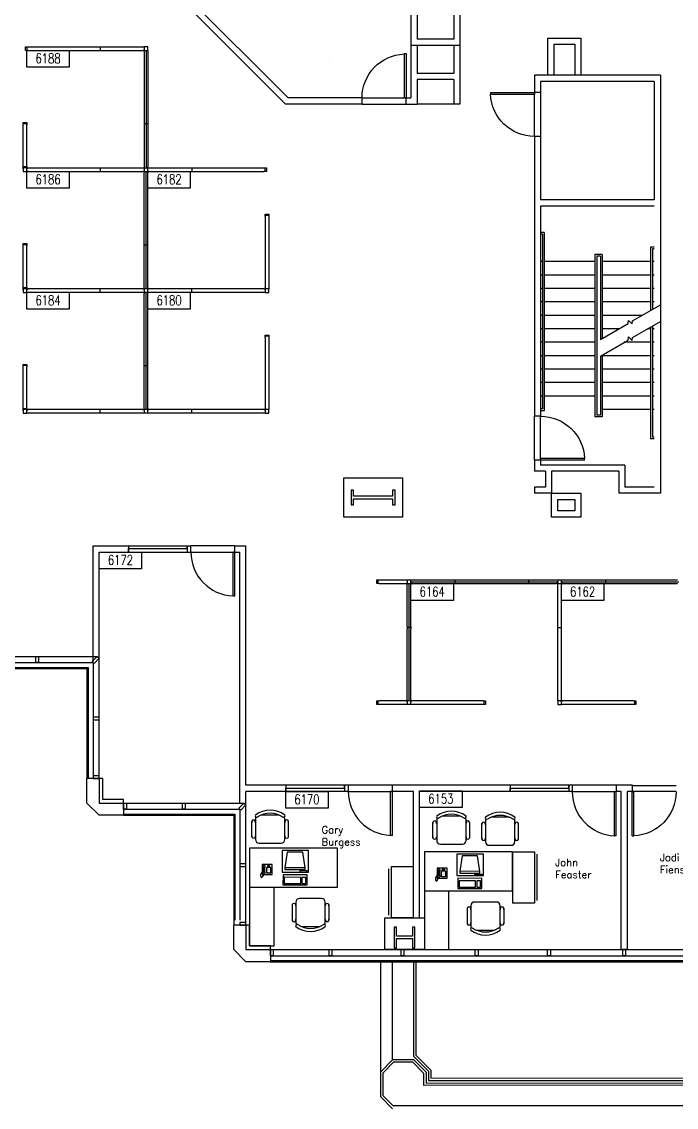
# Model space of a CAD drawing. Header units: inches. Extents: x 619 to 14864, y 611 to 3754.
# Drawn here: x 6291 to 6826, y 1085 to 1973 of the extents above; entities that cross this region are included whole.
import ezdxf
from ezdxf.enums import TextEntityAlignment as Align

# ---------------------------------------------------------------- set-up
doc = ezdxf.new("R2010")
doc.units = ezdxf.units.IN
doc.header["$MEASUREMENT"] = 0
doc.layers.get('0').update_dxf_attribs({"linetype": 'CONTINUOUS'})
for name, color, linetype in [('CHAIRS', 4, 'CONTINUOUS'), ('CPU', 6, 'CONTINUOUS'), ('E-B-CORE', 8, 'CONTINUOUS'), ('E-B-FURR', 6, 'CONTINUOUS'), ('E-B-GLAZ', 8, 'CONTINUOUS'), ('E-B-MULL', 8, 'CONTINUOUS'), ('E-B-SHEL', 2, 'CONTINUOUS'), ('E-C-HEAD', 5, 'CONTINUOUS'), ('E-F-DOOR', 3, 'CONTINUOUS'), ('E-F-SILL', 8, 'CONTINUOUS'), ('E-F-STAIR', 8, 'CONTINUOUS'), ('E-F-TERR', 4, 'CONTINUOUS'), ('E-S-COLM', 8, 'CONTINUOUS'), ('EMPLOYEE', 1, 'CONTINUOUS'), ('FURNITURE', 3, 'CONTINUOUS'), ('PANELS_201', 6, 'CONTINUOUS'), ('PHONES', 4, 'CONTINUOUS'), ('RMNUM', 40, 'CONTINUOUS')]:
    doc.layers.add(name, color=color, linetype=linetype)
doc.styles.add('ARCHITXT', font='simplex.shx')
doc.styles.add('ROMANS', font='romans', dxfattribs={"width": 0.75, "height": 8})

# ---------------------------------------------------------------- blocks, each defined once
blk = doc.blocks.new('DR-36')
for p, q in [((0, 36), (0, 0)), ((0, 36), (1.5, 36)), ((1.5, 36), (1.5, 0)), ((0, 0), (1.5, 0))]:
    blk.add_line(p, q)
blk.add_arc((0, 0), 36, 0, 87.61406)
blk = doc.blocks.new('RMNUM')
at = {"layer": 'RMNUM'}
blk.add_lwpolyline([(-16.33354, 6.674702), (18.388073, 6.674702), (18.388073, -6.982766), (-16.33354, -6.982766), (-16.33354, 6.674702)], dxfattribs=at)
at = {"layer": 'RMNUM', "style": 'ROMANS', "width": 0.75}
blk.add_attdef('NUMBER', text='', height=8, dxfattribs=at).set_placement((1.027267, 0.114097), align=Align.MIDDLE_CENTER)
blk = doc.blocks.new('DESK3')
for p, q in [((72, 0), (0, 0)), ((0, 0), (0, -80)), ((72, -32), (72, 0)), ((0, -32), (72, -32)), ((20, -80), (20, -32)), ((0, -80), (20, -80))]:
    blk.add_line(p, q)
blk = doc.blocks.new('RECTANG')
for p, q in [((1, 1), (0, 1)), ((0, 1), (0, 0)), ((1, 0), (1, 1)), ((0, 0), (1, 0))]:
    blk.add_line(p, q)
blk = doc.blocks.new('FNPHONE')
for p, q in [((-9.1, 0.22), (-9.7, 0.02)), ((-8.9, 0.62), (-9.5, 0.42)), ((-8.7, 1.02), (-9.3, 0.82)), ((-8.5, 1.42), (-9.1, 1.22)), ((-8.3, 1.82), (-8.9, 1.62)), ((-7.14, 0.56), (-7.5, -0.58)), ((-7.29, 6.54), (-7.29, 1.54)), ((-6.29, 6.54), (-6.29, 1.54)), ((-3.87, 4.85), (-3.87, 4.85)), ((-3.87, 3.91), (-3.87, 3.91)), ((-3.87, 2.97), (-3.87, 2.97)), ((-3.87, 2.03), (-3.87, 2.03)), ((-2.94, 4.85), (-2.94, 4.85)), ((-2.94, 3.91), (-2.94, 3.91)), ((-2.94, 2.97), (-2.94, 2.97)), ((-2.94, 2.03), (-2.94, 2.03)), ((-2, 4.85), (-2, 4.85)), ((-2, 3.91), (-2, 3.91)), ((-2, 2.97), (-2, 2.97)), ((-2, 2.03), (-2, 2.03)), ((-9.3, -0.18), (-9.9, -0.38)), ((-9.3, -0.58), (-9.9, -0.78)), ((-9.3, -0.98), (-9.9, -1.18)), ((-9.3, -1.38), (-9.9, -1.58)), ((-9.1, -1.78), (-9.7, -1.98)), ((-8.9, -2.18), (-9.5, -2.38)), ((-8.43, -2.46), (-9.03, -2.66)), ((-7.9, -1.98), (-8.5, -2.18)), ((-7.7, -1.58), (-8.3, -1.78)), ((-7.5, -1.18), (-8.1, -1.38)), ((-7.3, -0.78), (-7.9, -0.98))]:
    blk.add_line(p, q)
for centre, start, end in [((-6.79, 6.54), 298.49146, 241.50854), ((-6.79, 1.54), 118.49146, 61.50854)]:
    blk.add_arc(centre, 1.05, start, end)
for p, xscale, yscale, zscale in [((-8.21, 0), 8.20528234483245, 8.104073169521023, 8.20528234483245), ((-4.81, 1.25), 3.75, 4.375, 3.75), ((-4.03, 6.72), 2.03125, 0.46875, 2.03125)]:
    blk.add_blockref('RECTANG', p, dxfattribs=dict(xscale=xscale, yscale=yscale, zscale=zscale))
blk = doc.blocks.new('CHAIR7')
for p, q in [((0, 9), (0, -9)), ((20, 12), (3, 12)), ((5.12, 15.04), (17.88, 15.04)), ((23, -7.44), (23, 7.44)), ((3, -12), (20, -12)), ((5.12, -15), (17.88, -15))]:
    blk.add_line(p, q)
for centre, radius, start, end in [((3, 9), 3, 90, 180), ((5.56, 13.54), 1.56, 73.7398, 286.2602), ((17.44, 13.54), 1.56, 253.7398, 106.2602), ((20, 9), 3, 62.41556, 90), ((22.34, 11.12), 1.1, 53.30994, 212.02741), ((4.82, 0), 19.64, 327.57575, 32.42425), ((7, 0), 20, 323.1301, 36.8699), ((3, -9), 3, 180, 270), ((5.56, -13.5), 1.56, 73.7398, 286.2602), ((17.44, -13.5), 1.56, 253.7398, 106.2602), ((20, -9), 3, 270, 297.58444), ((22.34, -11.12), 1.1, 147.97259, 306.69006)]:
    blk.add_arc(centre, radius, start, end)
blk = doc.blocks.new('IBMAT', base_point=(61, 306))
for p, q in [((75, 307), (75, 306)), ((81, 307), (75, 307)), ((81, 306), (81, 307))]:
    blk.add_line(p, q)
at = {"xscale": 21, "yscale": 17, "zscale": 21}
blk.add_blockref('RECTANG', (61, 306), dxfattribs=at)
blk = doc.blocks.new('KEYBOARD', base_point=(60, 294))
for p, xscale, yscale, zscale in [((60, 294), 19, 8, 19), ((61, 295), 13, 5, 13), ((75, 295), 3, 5, 3)]:
    blk.add_blockref('RECTANG', p, dxfattribs=dict(xscale=xscale, yscale=yscale, zscale=zscale))
blk = doc.blocks.new('COMPUTER')
for p, q in [((-6.64, 16.23), (-8.5, 3.5)), ((6.08, 16.23), (-6.64, 16.23)), ((8, 3.5), (6.08, 16.23)), ((-8.5, 3.5), (-8.5, 2.04)), ((8, 3.5), (-8.5, 3.5)), ((-8.5, 2.04), (8, 2.04)), ((8, 2.04), (8, 3.5))]:
    blk.add_line(p, q)
at = {"xscale": 1.033846153846154, "yscale": 1.033846153846154, "zscale": 1.033846153846154}
for name, p in [('IBMAT', (-10.86, 0)), ('KEYBOARD', (-10.05, -10.5))]:
    blk.add_blockref(name, p, dxfattribs=at)
blk = doc.blocks.new('FC42X18D')
for p, q in [((-21, 0), (-21, -18)), ((-21, 0), (21, 0)), ((21, -18), (21, 0)), ((-21, -18), (21, -18)), ((-19, -20), (19, -20))]:
    blk.add_line(p, q)

msp = doc.modelspace()

# ---------------------------------------------------------------- linework, layer by layer
msp.add_line((6542.32, 1943.65), (6542.32, 1943.65))
at = {"layer": 'E-B-CORE'}
for p, q in [((6609.22, 2110), (6609.22, 1954)), ((6614.22, 2110), (6614.22, 1959)), ((6644.22, 1982), (6644.22, 1959)), ((6649.22, 1982), (6649.22, 1954)), ((6644.22, 1959), (6614.22, 1959)), ((6649.22, 1954), (6609.22, 1954)), ((6813.22, 1929.5), (6710.22, 1929.5)), ((6710.22, 1929.5), (6710.22, 1915.5)), ((6813.22, 1929.5), (6813.22, 1587.5)), ((6808.22, 1924.5), (6715.22, 1924.5)), ((6715.22, 1924.5), (6715.22, 1915.5)), ((6808.22, 1924.5), (6808.22, 1827.5)), ((6715.22, 1915.5), (6710.22, 1915.5)), ((6710.22, 1879.5), (6710.22, 1650.5)), ((6715.22, 1879.5), (6710.22, 1879.5)), ((6715.22, 1879.5), (6715.22, 1827.5)), ((6808.22, 1827.5), (6715.22, 1827.5)), ((6808.22, 1822.5), (6715.22, 1822.5)), ((6715.22, 1822.5), (6715.22, 1650.5)), ((6715.22, 1650.5), (6710.22, 1650.5)), ((6715.22, 1614.5), (6710.22, 1614.5)), ((6710.22, 1614.5), (6710.22, 1605.5)), ((6715.22, 1614.5), (6715.22, 1610.5)), ((6784.22, 1610.5), (6715.22, 1610.5)), ((6784.22, 1610.5), (6784.22, 1592.5)), ((6719.22, 1605.5), (6710.22, 1605.5)), ((6719.22, 1605.5), (6719.22, 1592.5)), ((6724.22, 1605.5), (6724.22, 1587.5)), ((6779.22, 1605.5), (6724.22, 1605.5)), ((6779.22, 1605.5), (6779.22, 1587.5)), ((6719.22, 1592.5), (6710.22, 1592.5)), ((6710.22, 1592.5), (6710.22, 1587.5)), ((6808.22, 1592.5), (6784.22, 1592.5)), ((6724.22, 1587.5), (6710.22, 1587.5)), ((6813.22, 1587.5), (6779.22, 1587.5))]:
    msp.add_line(p, q, dxfattribs=at)
for points in [[(6748.22, 1587.5), (6748.22, 1568), (6724.22, 1568), (6724.22, 1587.5)], [(6743.22, 1582.5), (6743.22, 1573), (6729.22, 1573), (6729.22, 1582.5)]]:
    msp.add_lwpolyline(points, close=True, dxfattribs=at)
at = {"layer": 'E-B-FURR'}
for p, q in [((6506.62, 1906), (6364.22, 2048.41)), ((6508.69, 1911), (6406.92, 2012.78)), ((6726.22, 1955), (6743.22, 1955)), ((6726.22, 1929.43), (6726.22, 1955)), ((6743.22, 1955), (6743.22, 1929.43)), ((6609.22, 1954), (6609.22, 1911)), ((6614.22, 1954), (6614.22, 1931)), ((6644.22, 1954), (6644.22, 1931)), ((6649.22, 1954), (6649.22, 1906)), ((6644.22, 1931), (6614.22, 1931)), ((6644.22, 1926), (6614.22, 1926)), ((6614.22, 1926), (6614.22, 1906)), ((6644.22, 1926), (6644.22, 1906)), ((6569.22, 1911), (6508.69, 1911)), ((6569.22, 1906), (6569.22, 1911)), ((6605.22, 1911), (6609.22, 1911)), ((6605.22, 1906), (6605.22, 1911)), ((6569.22, 1906), (6506.62, 1906)), ((6605.22, 1906), (6614.22, 1906)), ((6649.22, 1906), (6644.22, 1906)), ((6349.22, 1544.4), (6429.27, 1544.4)), ((6349.22, 1449), (6349.22, 1544.4)), ((6354.22, 1539.4), (6429.27, 1539.4)), ((6354.22, 1452.41), (6354.22, 1539.4)), ((6429.27, 1539.4), (6429.27, 1544.4)), ((6465.27, 1544.4), (6474.27, 1544.4)), ((6465.27, 1539.4), (6465.27, 1544.4)), ((6465.27, 1539.4), (6469.27, 1539.4)), ((6469.27, 1334), (6469.27, 1539.4)), ((6474.27, 1348.52), (6474.27, 1544.4)), ((6254.22, 1454), (6352.62, 1454)), ((6354.22, 1354), (6354.22, 1452.41)), ((6558.22, 1348.52), (6474.27, 1348.52)), ((6558.22, 1343.52), (6474.27, 1343.52)), ((6474.27, 1332.25), (6474.27, 1343.52)), ((6558.22, 1343.52), (6558.22, 1348.52)), ((6741.33, 1348.52), (6594.22, 1348.52)), ((6594.22, 1343.52), (6594.22, 1348.52)), ((6611.24, 1343.52), (6594.22, 1343.52)), ((6611.24, 1240.11), (6611.24, 1343.52)), ((6616.24, 1240.11), (6616.24, 1343.52)), ((6741.33, 1343.52), (6616.24, 1343.52)), ((6741.3, 1343.35), (6741.3, 1348.35)), ((6741.33, 1343.52), (6741.33, 1348.52)), ((6777.33, 1343.52), (6777.33, 1348.52)), ((6790.33, 1348.52), (6777.33, 1348.52)), ((6781.19, 1343.52), (6777.33, 1343.52)), ((6781.19, 1214.06), (6781.19, 1343.52)), ((6786.19, 1214.06), (6786.19, 1343.52)), ((6790.33, 1343.52), (6786.19, 1343.52)), ((6790.33, 1343.52), (6790.33, 1348.52)), ((6374.22, 1334), (6472.62, 1334)), ((6474.22, 1234), (6474.22, 1332.41)), ((6587.87, 1214.09), (6587.87, 1240.11)), ((6494.22, 1214.06), (7125.22, 1214.06)), ((6786.15, 1214.06), (6781.15, 1214.06))]:
    msp.add_line(p, q, dxfattribs=at)
for points in [[(6721.22, 1929.5), (6721.22, 1960), (6748.22, 1960)], [(6748.22, 1960), (6748.22, 1929.5)], [(6374.22, 1334), (6374.22, 1337), (6357.22, 1337), (6357.22, 1354), (6354.22, 1354)], [(6620.22, 1240.11), (6620.22, 1214.09), (6587.87, 1214.09)], [(6587.87, 1240.11), (6620.22, 1240.11)], [(6494.22, 1214), (6494.22, 1217), (6477.22, 1217), (6477.22, 1234), (6474.22, 1234)]]:
    msp.add_lwpolyline(points, dxfattribs=at)
msp.add_lwpolyline([(6602.22, 1600), (6602.22, 1568), (6554.22, 1568), (6554.22, 1600)], close=True, dxfattribs=at)
at = {"layer": 'E-B-GLAZ'}
for p, q in [((6254.22, 1449), (6349.22, 1449)), ((6349.22, 1449), (6349.22, 1354)), ((6254.22, 1445), (6345.22, 1445)), ((6254.22, 1444), (6344.22, 1444)), ((6344.22, 1444), (6344.22, 1354)), ((6345.22, 1445), (6345.22, 1354)), ((6374.22, 1329), (6469.22, 1329)), ((6374.22, 1325), (6465.22, 1325)), ((6374.22, 1324), (6464.22, 1324)), ((6464.22, 1324), (6464.22, 1234)), ((6465.22, 1325), (6465.22, 1238)), ((6469.22, 1329), (6469.22, 1238)), ((6494.22, 1209), (7125.22, 1209)), ((6494.22, 1205), (7125.32, 1205)), ((6494.22, 1204), (7125.32, 1204))]:
    msp.add_line(p, q, dxfattribs=at)
for points in [[(6378.07, 1544.56), (6378.07, 1539.56), (6378.07, 1542.2), (6426.07, 1542.2), (6426.07, 1544.56), (6426.07, 1539.56)], [(6506.75, 1348.52), (6506.75, 1343.52), (6506.75, 1346.16), (6554.75, 1346.16), (6554.75, 1348.52), (6554.75, 1343.52)], [(6690.33, 1348.52), (6690.33, 1343.52), (6690.33, 1346.16), (6738.33, 1346.16), (6738.33, 1348.52), (6738.33, 1343.52)]]:
    msp.add_lwpolyline(points, dxfattribs=at)
at = {"layer": 'E-B-MULL'}
for points in [[(6302.29, 1449), (6302.29, 1454), (6304.54, 1454), (6304.54, 1449)], [(6348.42, 1449.8), (6352.62, 1454), (6354.22, 1452.41), (6350.01, 1448.2)], [(6349.22, 1402.08), (6354.22, 1402.08), (6354.22, 1404.33), (6349.22, 1404.33)], [(6349.22, 1354), (6354.22, 1354), (6354.22, 1356.25), (6349.22, 1356.25)], [(6374.22, 1329), (6374.22, 1334), (6376.47, 1334), (6376.47, 1329)], [(6422.29, 1329), (6422.29, 1334), (6424.54, 1334), (6424.54, 1329)], [(6468.42, 1329.8), (6472.62, 1334), (6474.22, 1332.41), (6470.01, 1328.2)], [(6469.22, 1282.08), (6474.22, 1282.08), (6474.22, 1284.33), (6469.22, 1284.33)], [(6469.22, 1234), (6474.22, 1234), (6474.22, 1236.25), (6469.22, 1236.25)], [(6494.22, 1209), (6494.22, 1214), (6496.47, 1214), (6496.47, 1209)], [(6542.29, 1209), (6542.29, 1214), (6544.54, 1214), (6544.54, 1209)], [(6601.16, 1209), (6601.16, 1214), (6603.41, 1214), (6603.41, 1209)], [(6661.84, 1209), (6661.84, 1214), (6664.09, 1214), (6664.09, 1209)], [(6720.99, 1209), (6720.99, 1214), (6723.24, 1214), (6723.24, 1209)], [(6782.51, 1209), (6782.51, 1214), (6784.76, 1214), (6784.76, 1209)]]:
    msp.add_lwpolyline(points, close=True, dxfattribs=at)
at = {"layer": 'E-B-SHEL'}
for p, q in [((6354.22, 1354), (6344.22, 1354)), ((6344.22, 1334), (6344.22, 1354)), ((6354.22, 1354), (6354.22, 1334)), ((6354.22, 1324), (6344.22, 1334)), ((6354.22, 1334), (6374.22, 1334)), ((6374.22, 1334), (6374.22, 1324)), ((6374.22, 1324), (6354.22, 1324)), ((6474.22, 1234), (6464.22, 1234)), ((6464.22, 1214), (6464.22, 1234)), ((6474.22, 1234), (6474.22, 1214)), ((6474.22, 1204), (6464.22, 1214)), ((6474.22, 1214), (6494.22, 1214)), ((6494.22, 1214), (6494.22, 1204)), ((6494.22, 1204), (6474.22, 1204))]:
    msp.add_line(p, q, dxfattribs=at)
at = {"layer": 'E-C-HEAD'}
for p, q in [((6569.22, 1911), (6605.22, 1911)), ((6710.22, 1879.5), (6710.22, 1915.5)), ((6715.22, 1915.5), (6715.22, 1879.5)), ((6569.22, 1906), (6605.22, 1906)), ((6644.22, 1906), (6614.22, 1906)), ((6710.22, 1614.5), (6710.22, 1650.5)), ((6715.22, 1614.5), (6715.22, 1650.5)), ((6465.27, 1544.4), (6429.27, 1544.4)), ((6429.27, 1539.4), (6465.27, 1539.4)), ((6594.05, 1348.52), (6558.05, 1348.52)), ((6558.05, 1343.52), (6594.05, 1343.52)), ((6777.14, 1348.49), (6741.14, 1348.49)), ((6741.14, 1343.49), (6777.14, 1343.49)), ((6790.02, 1348.42), (6826.02, 1348.42)), ((6826.02, 1343.42), (6790.02, 1343.42))]:
    msp.add_line(p, q, dxfattribs=at)
at = {"layer": 'E-F-SILL'}
msp.add_lwpolyline([(6597.22, 1214), (6597.22, 1214), (6597.22, 1214)], dxfattribs=at)
at = {"layer": 'E-F-STAIR'}
for p, q in [((6718.22, 1801), (6715.22, 1801)), ((6716.72, 1799.5), (6715.22, 1799.5)), ((6716.72, 1799.5), (6716.72, 1656.5)), ((6718.22, 1801), (6718.22, 1655)), ((6805.22, 1789), (6805.22, 1737)), ((6808.22, 1789), (6805.22, 1789)), ((6806.72, 1787.5), (6806.72, 1737.87)), ((6808.22, 1787.5), (6806.72, 1787.5)), ((6716.72, 1777), (6715.22, 1777)), ((6759.72, 1777), (6718.22, 1777)), ((6759.72, 1783), (6759.72, 1650)), ((6765.72, 1783), (6759.72, 1783)), ((6761.22, 1781.5), (6761.22, 1651.5)), ((6764.22, 1781.5), (6761.22, 1781.5)), ((6764.22, 1781.5), (6764.22, 1713.33)), ((6765.72, 1783), (6765.72, 1714.2)), ((6805.22, 1777), (6765.72, 1777)), ((6808.22, 1777), (6806.72, 1777)), ((6716.72, 1766), (6715.22, 1766)), ((6759.72, 1766), (6718.22, 1766)), ((6805.22, 1766), (6765.72, 1766)), ((6808.22, 1766), (6806.72, 1766)), ((6716.72, 1755), (6715.22, 1755)), ((6759.72, 1755), (6718.22, 1755)), ((6805.22, 1755), (6765.72, 1755)), ((6808.22, 1755), (6806.72, 1755)), ((6716.72, 1744), (6715.22, 1744)), ((6759.72, 1744), (6718.22, 1744)), ((6805.22, 1744), (6765.72, 1744)), ((6808.22, 1744), (6806.72, 1744)), ((6716.72, 1733), (6715.22, 1733)), ((6759.72, 1733), (6718.22, 1733)), ((6798.28, 1733), (6765.72, 1733)), ((6806.72, 1724.3), (6806.72, 1633.5)), ((6716.72, 1722), (6715.22, 1722)), ((6759.72, 1722), (6718.22, 1722)), ((6779.23, 1722), (6765.72, 1722)), ((6805.22, 1722), (6802.72, 1722)), ((6805.22, 1723.44), (6805.22, 1632)), ((6808.22, 1722), (6806.72, 1722)), ((6716.72, 1711), (6715.22, 1711)), ((6759.72, 1711), (6718.22, 1711)), ((6805.22, 1711), (6783.67, 1711)), ((6808.22, 1711), (6806.72, 1711)), ((6716.72, 1700), (6715.22, 1700)), ((6759.72, 1700), (6718.22, 1700)), ((6764.22, 1699.77), (6764.22, 1651.5)), ((6765.72, 1700.63), (6765.72, 1650)), ((6805.22, 1700), (6765.72, 1700)), ((6808.22, 1700), (6806.72, 1700)), ((6716.72, 1689), (6715.22, 1689)), ((6759.72, 1689), (6718.22, 1689)), ((6805.22, 1689), (6765.72, 1689)), ((6808.22, 1689), (6806.72, 1689)), ((6716.72, 1678), (6715.22, 1678)), ((6759.72, 1678), (6718.22, 1678)), ((6805.22, 1678), (6765.72, 1678)), ((6808.22, 1678), (6806.72, 1678)), ((6716.72, 1667), (6715.22, 1667)), ((6759.72, 1667), (6718.22, 1667)), ((6805.22, 1667), (6765.72, 1667)), ((6808.22, 1667), (6806.72, 1667)), ((6716.72, 1656.5), (6715.22, 1656.5)), ((6718.22, 1655), (6715.22, 1655)), ((6805.22, 1656), (6765.72, 1656)), ((6808.22, 1656), (6806.72, 1656)), ((6765.72, 1650), (6759.72, 1650)), ((6764.22, 1651.5), (6761.22, 1651.5)), ((6808.22, 1632), (6805.22, 1632)), ((6808.22, 1633.5), (6806.72, 1633.5))]:
    msp.add_line(p, q, dxfattribs=at)
for points in [[(6764.22, 1713.33), (6786.9, 1726.43), (6787.23, 1728.93), (6790.16, 1726), (6790.49, 1728.5), (6813.22, 1741.62)], [(6764.22, 1699.77), (6786.9, 1712.87), (6787.23, 1715.36), (6790.16, 1712.44), (6790.49, 1714.94), (6813.22, 1728.06)]]:
    msp.add_lwpolyline(points, dxfattribs=at)
at = {"layer": 'E-F-TERR'}
for p, q in [((6584.2, 1205.04), (6584.2, 1109.4)), ((6584.22, 1204), (6584.22, 1104)), ((6594.2, 1123.82), (6594.2, 1205.04)), ((6611.52, 1126.65), (6611.52, 1205.04)), ((6613.52, 1127.48), (6613.52, 1205.04)), ((6594.19, 1123.82), (6584.19, 1113.82)), ((6595.02, 1121.82), (6586.2, 1113)), ((6611.52, 1123.82), (6594.19, 1123.82)), ((6610.69, 1121.82), (6595.02, 1121.82)), ((6619.52, 1113), (6610.69, 1121.82)), ((6623.52, 1114.65), (6611.52, 1126.65)), ((6621.52, 1113.82), (6611.52, 1123.82)), ((6625.52, 1115.48), (6613.52, 1127.48)), ((6584.2, 1113.75), (6584.2, 1093.75)), ((6584.2, 1113.75), (6584.2, 1093.75)), ((6586.2, 1113), (6586.2, 1094.58)), ((6619.52, 1113), (6619.52, 1102.89)), ((6621.52, 1113.82), (6621.52, 1104.82)), ((6623.52, 1114.65), (6623.52, 1106.82)), ((6625.52, 1115.48), (6625.52, 1108.82)), ((7126.89, 1103.22), (6619.52, 1102.89)), ((6621.52, 1104.82), (7124.89, 1105.15)), ((6623.52, 1106.82), (7122.89, 1107.15)), ((6625.52, 1108.82), (7120.89, 1109.15)), ((6584.2, 1093.75), (6594.12, 1083.82)), ((6586.2, 1094.58), (6594.95, 1085.82)), ((7151.46, 1086.15), (6594.62, 1086.15))]:
    msp.add_line(p, q, dxfattribs=at)
at = {"layer": 'E-S-COLM'}
for points in [[(6594.22, 1578), (6596.22, 1578), (6596.22, 1590), (6594.22, 1590), (6594.22, 1585), (6562.22, 1585), (6562.22, 1590), (6560.22, 1590), (6560.22, 1578), (6562.22, 1578), (6562.22, 1583), (6594.22, 1583)], [(6610.37, 1215.5), (6612.37, 1215.5), (6612.37, 1232.5), (6610.37, 1232.5), (6610.37, 1225), (6597.37, 1225), (6597.37, 1232.5), (6595.37, 1232.5), (6595.37, 1215.5), (6597.37, 1215.5), (6597.37, 1223), (6610.37, 1223)]]:
    msp.add_lwpolyline(points, close=True, dxfattribs=at)
at = {"layer": 'PANELS_201', "linetype": 'Continuous'}
for p, q in [((6295.01, 1853.9), (6292.01, 1853.9)), ((6295.01, 1754.9), (6292.01, 1754.9)), ((6295.01, 1655.9), (6292.01, 1655.9))]:
    msp.add_line(p, q, dxfattribs=at)
for points in [[(6296.01, 1949.9), (6295.01, 1949.9), (6294.01, 1949.9), (6294.01, 1952.9), (6296.01, 1952.9)], [(6295.01, 1952.9), (6295.01, 1949.9)], [(6296.01, 1952.9), (6354.01, 1952.9)], [(6296.01, 1949.9), (6354.01, 1949.9)], [(6354.01, 1952.9), (6356.01, 1952.9)], [(6354.01, 1949.9), (6356.01, 1949.9)], [(6355.01, 1952.9), (6355.01, 1949.9)], [(6356.01, 1952.9), (6390.01, 1952.9)], [(6356.01, 1949.9), (6390.01, 1949.9)], [(6390.01, 1952.9), (6391.01, 1952.9), (6391.01, 1949.9), (6390.01, 1949.9)], [(6394.01, 1949.9), (6394.01, 1952.9), (6391.01, 1952.9)], [(6391.01, 1948.9), (6391.01, 1949.9), (6394.01, 1949.9), (6394.01, 1948.9)], [(6391.01, 1948.9), (6391.01, 1890.9)], [(6392.51, 1949.9), (6392.51, 1889.9)], [(6394.01, 1948.9), (6394.01, 1890.9)], [(6292.01, 1888.9), (6292.01, 1889.9), (6292.01, 1890.9), (6295.01, 1890.9), (6295.01, 1888.9)], [(6295.01, 1889.9), (6292.01, 1889.9)], [(6292.01, 1854.9), (6292.01, 1888.9)], [(6295.01, 1854.9), (6295.01, 1888.9)], [(6391.01, 1890.9), (6391.01, 1888.9)], [(6394.01, 1889.9), (6391.01, 1889.9)], [(6391.01, 1888.9), (6391.01, 1854.9)], [(6392.51, 1889.9), (6392.51, 1853.9)], [(6394.01, 1890.9), (6394.01, 1888.9)], [(6394.01, 1888.9), (6394.01, 1854.9)], [(6292.01, 1852.9), (6292.01, 1853.9), (6292.01, 1854.9), (6295.01, 1854.9), (6295.01, 1852.9)], [(6295.01, 1854.9), (6295.01, 1853.9), (6292.01, 1853.9), (6292.01, 1854.9)], [(6292.01, 1853.9), (6292.01, 1850.9), (6295.01, 1850.9)], [(6296.01, 1850.9), (6295.01, 1850.9), (6295.01, 1853.9), (6296.01, 1853.9)], [(6296.01, 1853.9), (6354.01, 1853.9)], [(6296.01, 1850.9), (6354.01, 1850.9)], [(6354.01, 1853.9), (6356.01, 1853.9)], [(6354.01, 1850.9), (6356.01, 1850.9)], [(6355.01, 1853.9), (6355.01, 1850.9)], [(6356.01, 1853.9), (6390.01, 1853.9)], [(6356.01, 1850.9), (6390.01, 1850.9)], [(6390.01, 1853.9), (6391.01, 1853.9), (6391.01, 1850.9), (6390.01, 1850.9)], [(6391.01, 1854.9), (6391.01, 1853.9), (6394.01, 1853.9), (6394.01, 1854.9)], [(6391.01, 1849.9), (6391.01, 1850.9), (6394.01, 1850.9), (6394.01, 1849.9)], [(6391.01, 1791.9), (6391.01, 1849.9)], [(6392.51, 1790.9), (6392.51, 1850.9)], [(6395.01, 1850.9), (6394.01, 1850.9), (6394.01, 1853.9), (6395.01, 1853.9)], [(6394.01, 1791.9), (6394.01, 1849.9)], [(6395.01, 1853.9), (6429.01, 1853.9)], [(6395.01, 1850.9), (6429.01, 1850.9)], [(6429.01, 1853.9), (6431.01, 1853.9)], [(6429.01, 1850.9), (6431.01, 1850.9)], [(6430.01, 1853.9), (6430.01, 1850.9)], [(6431.01, 1853.9), (6489.01, 1853.9)], [(6431.01, 1850.9), (6489.01, 1850.9)], [(6489.01, 1853.9), (6490.01, 1853.9), (6491.01, 1853.9), (6491.01, 1850.9), (6489.01, 1850.9)], [(6490.01, 1850.9), (6490.01, 1853.9)], [(6490.01, 1813.9), (6490.01, 1814.9), (6490.01, 1815.9), (6493.01, 1815.9), (6493.01, 1813.9)], [(6493.01, 1814.9), (6490.01, 1814.9)], [(6490.01, 1813.9), (6490.01, 1755.9)], [(6493.01, 1813.9), (6493.01, 1755.9)], [(6292.01, 1789.9), (6292.01, 1790.9), (6292.01, 1791.9), (6295.01, 1791.9), (6295.01, 1789.9)], [(6295.01, 1790.9), (6292.01, 1790.9)], [(6292.01, 1755.9), (6292.01, 1789.9)], [(6295.01, 1755.9), (6295.01, 1789.9)], [(6391.01, 1789.9), (6391.01, 1791.9)], [(6391.01, 1790.9), (6394.01, 1790.9)], [(6391.01, 1755.9), (6391.01, 1789.9)], [(6392.51, 1754.9), (6392.51, 1790.9)], [(6394.01, 1789.9), (6394.01, 1791.9)], [(6394.01, 1755.9), (6394.01, 1789.9)], [(6295.01, 1755.9), (6295.01, 1754.9), (6292.01, 1754.9), (6292.01, 1755.9)], [(6292.01, 1753.9), (6292.01, 1754.9), (6292.01, 1755.9), (6295.01, 1755.9), (6295.01, 1753.9)], [(6292.01, 1754.9), (6292.01, 1751.9), (6295.01, 1751.9)], [(6296.01, 1751.9), (6295.01, 1751.9), (6295.01, 1754.9), (6296.01, 1754.9)], [(6354.01, 1754.9), (6296.01, 1754.9)], [(6354.01, 1751.9), (6296.01, 1751.9)], [(6356.01, 1754.9), (6354.01, 1754.9)], [(6356.01, 1751.9), (6354.01, 1751.9)], [(6355.01, 1751.9), (6355.01, 1754.9)], [(6390.01, 1754.9), (6356.01, 1754.9)], [(6390.01, 1751.9), (6356.01, 1751.9)], [(6390.01, 1754.9), (6391.01, 1754.9), (6391.01, 1751.9), (6390.01, 1751.9)], [(6394.01, 1755.9), (6394.01, 1754.9), (6391.01, 1754.9), (6391.01, 1755.9)], [(6394.01, 1750.9), (6394.01, 1751.9), (6391.01, 1751.9), (6391.01, 1750.9)], [(6391.01, 1692.9), (6391.01, 1750.9)], [(6392.51, 1691.9), (6392.51, 1751.9)], [(6395.01, 1751.9), (6394.01, 1751.9), (6394.01, 1754.9), (6395.01, 1754.9)], [(6394.01, 1692.9), (6394.01, 1750.9)], [(6429.01, 1754.9), (6395.01, 1754.9)], [(6429.01, 1751.9), (6395.01, 1751.9)], [(6431.01, 1754.9), (6429.01, 1754.9)], [(6431.01, 1751.9), (6429.01, 1751.9)], [(6430.01, 1751.9), (6430.01, 1754.9)], [(6489.01, 1754.9), (6431.01, 1754.9)], [(6489.01, 1751.9), (6431.01, 1751.9)], [(6489.01, 1754.9), (6490.01, 1754.9), (6490.01, 1751.9), (6489.01, 1751.9)], [(6493.01, 1755.9), (6493.01, 1754.9), (6490.01, 1754.9), (6490.01, 1755.9)], [(6490.01, 1751.9), (6493.01, 1751.9), (6493.01, 1754.9)], [(6490.01, 1714.9), (6490.01, 1715.9), (6490.01, 1716.9), (6493.01, 1716.9), (6493.01, 1714.9)], [(6493.01, 1715.9), (6490.01, 1715.9)], [(6490.01, 1714.9), (6490.01, 1656.9)], [(6493.01, 1714.9), (6493.01, 1656.9)], [(6292.01, 1690.9), (6292.01, 1691.9), (6292.01, 1692.9), (6295.01, 1692.9), (6295.01, 1690.9)], [(6295.01, 1691.9), (6292.01, 1691.9)], [(6292.01, 1656.9), (6292.01, 1690.9)], [(6295.01, 1656.9), (6295.01, 1690.9)], [(6391.01, 1690.9), (6391.01, 1692.9)], [(6391.01, 1691.9), (6394.01, 1691.9)], [(6391.01, 1656.9), (6391.01, 1690.9)], [(6392.51, 1655.9), (6392.51, 1691.9)], [(6394.01, 1690.9), (6394.01, 1692.9)], [(6394.01, 1656.9), (6394.01, 1690.9)], [(6295.01, 1656.9), (6295.01, 1655.9), (6292.01, 1655.9), (6292.01, 1656.9)], [(6292.01, 1654.9), (6292.01, 1655.9), (6292.01, 1656.9), (6295.01, 1656.9), (6295.01, 1654.9)], [(6292.01, 1655.9), (6292.01, 1652.9), (6295.01, 1652.9)], [(6296.01, 1652.9), (6295.01, 1652.9), (6295.01, 1655.9), (6296.01, 1655.9)], [(6354.01, 1655.9), (6296.01, 1655.9)], [(6354.01, 1652.9), (6296.01, 1652.9)], [(6356.01, 1655.9), (6354.01, 1655.9)], [(6356.01, 1652.9), (6354.01, 1652.9)], [(6355.01, 1652.9), (6355.01, 1655.9)], [(6390.01, 1655.9), (6356.01, 1655.9)], [(6390.01, 1652.9), (6356.01, 1652.9)], [(6390.01, 1655.9), (6391.01, 1655.9), (6391.01, 1652.9), (6390.01, 1652.9)], [(6394.01, 1656.9), (6394.01, 1655.9), (6391.01, 1655.9), (6391.01, 1656.9)], [(6394.01, 1652.9), (6391.01, 1652.9)], [(6395.01, 1652.9), (6394.01, 1652.9), (6394.01, 1655.9), (6395.01, 1655.9)], [(6429.01, 1655.9), (6395.01, 1655.9)], [(6429.01, 1652.9), (6395.01, 1652.9)], [(6431.01, 1655.9), (6429.01, 1655.9)], [(6431.01, 1652.9), (6429.01, 1652.9)], [(6430.01, 1652.9), (6430.01, 1655.9)], [(6489.01, 1655.9), (6431.01, 1655.9)], [(6489.01, 1652.9), (6431.01, 1652.9)], [(6489.01, 1655.9), (6490.01, 1655.9), (6490.01, 1652.9), (6489.01, 1652.9)], [(6493.01, 1656.9), (6493.01, 1655.9), (6490.01, 1655.9), (6490.01, 1656.9)], [(6490.01, 1652.9), (6493.01, 1652.9), (6493.01, 1655.9)], [(6583.22, 1513.5), (6582.22, 1513.5), (6581.22, 1513.5), (6581.22, 1516.5), (6583.22, 1516.5)], [(6582.22, 1516.5), (6582.22, 1513.5)], [(6583.22, 1516.5), (6605.22, 1516.5)], [(6583.22, 1513.5), (6605.22, 1513.5)], [(6605.22, 1516.5), (6606.22, 1516.5), (6606.22, 1513.5), (6605.22, 1513.5)], [(6606.22, 1516.5), (6609.22, 1516.5)], [(6606.22, 1512.5), (6606.22, 1513.5), (6609.22, 1513.5), (6609.22, 1512.5)], [(6606.22, 1478.5), (6606.22, 1512.5)], [(6607.72, 1477.5), (6607.72, 1513.5)], [(6610.22, 1513.5), (6609.22, 1513.5), (6609.22, 1516.5), (6610.22, 1516.5)], [(6609.22, 1515), (6645.22, 1515)], [(6609.22, 1478.5), (6609.22, 1512.5)], [(6610.22, 1516.5), (6644.22, 1516.5)], [(6610.22, 1513.5), (6644.22, 1513.5)], [(6644.22, 1516.5), (6646.22, 1516.5)], [(6644.22, 1513.5), (6646.22, 1513.5)], [(6645.22, 1516.5), (6645.22, 1513.5)], [(6645.22, 1515), (6705.22, 1515)], [(6646.22, 1516.5), (6704.22, 1516.5)], [(6646.22, 1513.5), (6704.22, 1513.5)], [(6704.22, 1516.5), (6706.22, 1516.5)], [(6704.22, 1513.5), (6706.22, 1513.5)], [(6705.22, 1516.5), (6705.22, 1513.5)], [(6705.22, 1515), (6729.22, 1515)], [(6706.22, 1516.5), (6728.22, 1516.5)], [(6706.22, 1513.5), (6728.22, 1513.5)], [(6728.22, 1516.5), (6729.22, 1516.5), (6729.22, 1513.5), (6728.22, 1513.5)], [(6729.22, 1516.5), (6732.22, 1516.5)], [(6729.22, 1512.5), (6729.22, 1513.5), (6732.22, 1513.5), (6732.22, 1512.5)], [(6729.22, 1478.5), (6729.22, 1512.5)], [(6733.22, 1513.5), (6732.22, 1513.5), (6732.22, 1516.5), (6733.22, 1516.5)], [(6732.22, 1515), (6768.22, 1515)], [(6732.22, 1478.5), (6732.22, 1512.5)], [(6733.22, 1516.5), (6767.22, 1516.5)], [(6733.22, 1513.5), (6767.22, 1513.5)], [(6767.22, 1516.5), (6769.22, 1516.5)], [(6767.22, 1513.5), (6769.22, 1513.5)], [(6768.22, 1516.5), (6768.22, 1513.5)], [(6768.22, 1515), (6828.22, 1515)], [(6769.22, 1516.5), (6827.22, 1516.5)], [(6769.22, 1513.5), (6827.22, 1513.5)], [(6606.22, 1478.5), (6606.22, 1476.5)], [(6609.22, 1477.5), (6606.22, 1477.5)], [(6606.22, 1418.5), (6606.22, 1476.5)], [(6607.72, 1417.5), (6607.72, 1477.5)], [(6609.22, 1478.5), (6609.22, 1476.5)], [(6609.22, 1418.5), (6609.22, 1476.5)], [(6729.22, 1476.5), (6729.22, 1478.5)], [(6729.22, 1477.5), (6732.22, 1477.5)], [(6729.22, 1418.5), (6729.22, 1476.5)], [(6732.22, 1476.5), (6732.22, 1478.5)], [(6732.22, 1418.5), (6732.22, 1476.5)], [(6583.22, 1414.5), (6582.22, 1414.5), (6581.22, 1414.5), (6581.22, 1417.5), (6583.22, 1417.5)], [(6582.22, 1417.5), (6582.22, 1414.5)], [(6605.22, 1417.5), (6583.22, 1417.5)], [(6605.22, 1414.5), (6583.22, 1414.5)], [(6605.22, 1417.5), (6606.22, 1417.5), (6606.22, 1414.5), (6605.22, 1414.5)], [(6609.22, 1418.5), (6609.22, 1417.5), (6606.22, 1417.5), (6606.22, 1418.5)], [(6609.22, 1414.5), (6606.22, 1414.5)], [(6610.22, 1414.5), (6609.22, 1414.5), (6609.22, 1417.5), (6610.22, 1417.5)], [(6668.22, 1417.5), (6610.22, 1417.5)], [(6668.22, 1414.5), (6610.22, 1414.5)], [(6668.22, 1417.5), (6669.22, 1417.5), (6670.22, 1417.5), (6670.22, 1414.5), (6668.22, 1414.5)], [(6669.22, 1414.5), (6669.22, 1417.5)], [(6732.22, 1418.5), (6732.22, 1417.5), (6729.22, 1417.5), (6729.22, 1418.5)], [(6729.22, 1417.5), (6729.22, 1414.5), (6732.22, 1414.5)], [(6733.22, 1414.5), (6732.22, 1414.5), (6732.22, 1417.5), (6733.22, 1417.5)], [(6791.22, 1417.5), (6733.22, 1417.5)], [(6791.22, 1414.5), (6733.22, 1414.5)], [(6791.22, 1417.5), (6792.22, 1417.5), (6793.22, 1417.5), (6793.22, 1414.5), (6791.22, 1414.5)], [(6792.22, 1414.5), (6792.22, 1417.5)]]:
    msp.add_lwpolyline(points, dxfattribs=at)

# ---------------------------------------------------------------- block references
for p, values in [((6311.34, 1943.23), {'NUMBER': '6188'}), ((6311.34, 1844.23), {'NUMBER': '6186'}), ((6410.34, 1844.23), {'NUMBER': '6182'}), ((6311.34, 1745.23), {'NUMBER': '6184'}), ((6410.34, 1745.23), {'NUMBER': '6180'}), ((6370.55, 1532.73), {'NUMBER': '6172'}), ((6625.55, 1506.83), {'NUMBER': '6164'}), ((6748.55, 1506.83), {'NUMBER': '6162'}), ((6523.08, 1336.85), {'NUMBER': '6170'}), ((6632.57, 1337.42), {'NUMBER': '6153'})]:
    msp.add_blockref('RMNUM', p).add_auto_attribs(values)
at = {"layer": 'CHAIRS', "lineweight": -3}
for p, rotation in [((6493.98, 1301.11), 90), ((6642.25, 1300.3), 90), ((6682.21, 1299.39), 90), ((6527.12, 1255.87), 270), ((6670.12, 1252.95), 270)]:
    msp.add_blockref('CHAIR7', p, dxfattribs=dict(at, rotation=rotation))
at = {"layer": 'CPU', "lineweight": -3, "rotation": 359.8405448757372}
for p in [(6514.63, 1277.48), (6657.63, 1274.57)]:
    msp.add_blockref('COMPUTER', p, dxfattribs=at)
at = {"layer": 'E-F-DOOR', "xscale": -1}
msp.add_blockref('DR-36', (6605.22, 1911), dxfattribs=at)
for p, rotation in [((6710.22, 1915.5), 90), ((6715.22, 1614.5), 270), ((6790.08, 1343.1), 180)]:
    msp.add_blockref('DR-36', p, dxfattribs=dict(at, rotation=rotation))
at = {"layer": 'E-F-DOOR', "rotation": 180}
for p in [(6465.2, 1539.38), (6593.99, 1343.5), (6777.08, 1343.17)]:
    msp.add_blockref('DR-36', p, dxfattribs=at)
at = {"layer": 'FURNITURE', "lineweight": -3, "rotation": 359.9950299738796}
for p in [(6477.22, 1297), (6620.22, 1294.09)]:
    msp.add_blockref('DESK3', p, dxfattribs=at)
at = {"layer": 'FURNITURE', "lineweight": -3, "xscale": -1}
for p, rotation in [((6692.22, 1273.08), 90), ((6611.24, 1261.11), 270)]:
    msp.add_blockref('FC42X18D', p, dxfattribs=dict(at, rotation=rotation))
at = {"layer": 'PHONES', "lineweight": -3}
for p in [(6495.8, 1275.47), (6638.8, 1272.56)]:
    msp.add_blockref('FNPHONE', p, dxfattribs=at)

# ---------------------------------------------------------------- texts
at = {"layer": 'EMPLOYEE', "lineweight": -3, "char_height": 6, "attachment_point": 1, "style": 'ARCHITXT'}
for s, insert, width in [('\\A1;Gary\\PBurgess', (6536.12, 1315.09), 29.8117), ('\\A1;John\\PFeaster', (6727.15, 1288.41), 27.8431), ('\\A1;Jodi\\PFienstein', (6812.83, 1292.45), 32.7462)]:
    msp.add_mtext(s, dxfattribs=dict(at, insert=insert, width=width))

doc.saveas('drawing.dxf')
